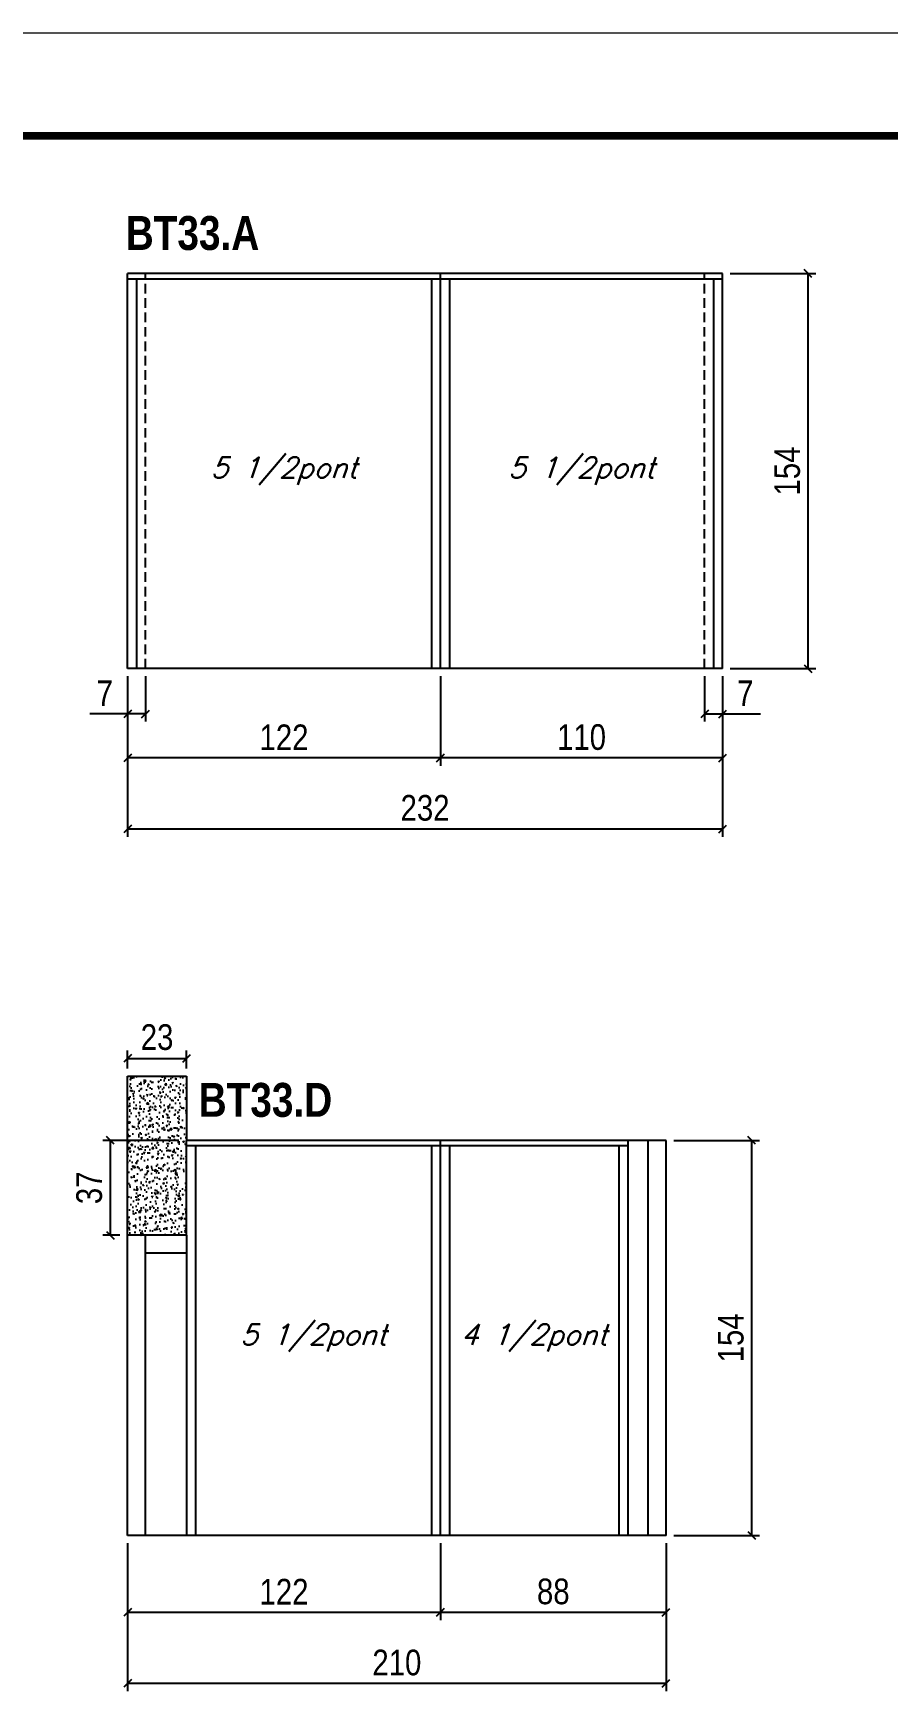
# Model space of a CAD drawing. Extents: x 3309 to 9590, y -2522 to 14608.
# Drawn here: x 5665 to 5998, y 5920 to 6568 of the extents above; entities that cross this region are included whole.
import ezdxf

# ---------------------------------------------------------------- set-up
doc = ezdxf.new("R2010")
doc.units = 0
doc.linetypes.add('DASHED', pattern=[0.75, 0.5, -0.25])
doc.linetypes.add('HIDDEN', pattern=[0.375, 0.25, -0.125])
for name, color, linetype in [('COTA', 241, 'Continuous'), ('NOMENCLATURA', 7, 'Continuous'), ('Painéis', 200, 'Continuous'), ('SARR_2.2x7', 40, 'Continuous'), ('SARR_3.5x7', 81, 'Continuous'), ('texto', 7, 'Continuous')]:
    doc.layers.add(name, color=color, linetype=linetype)
doc.layers.add('Folhas', color=255, linetype='Continuous', lineweight=9)
doc.layers.add('SARRAFO DE PRESSAO', color=251, linetype='DASHED', lineweight=9)
doc.styles.add('COTA TECNICA', font='techl___.ttf', dxfattribs={"height": 10})
doc.styles.add('Romans', font='romans.shx')
doc.styles.add('TECNICA', font='techb___.ttf', dxfattribs={"height": 10})
doc.dimstyles.new('PAINEL', dxfattribs={"dimtxt": 10, "dimasz": 3, "dimexe": 3, "dimexo": 3, "dimgap": 3, "dimtad": 1, "dimdec": 1, "dimzin": 12, "dimdsep": 46, "dimtxsty": 'COTA TECNICA', "dimblk1": 'OBLIQUE', "dimblk2": 'OBLIQUE', "dimsah": 1, "dimcen": 0.9, "dimclrd": 4, "dimclre": 4, "dimclrt": 240, "dimadec": 1, "dimazin": 3, "dimtfac": 1, "dimtdec": 1, "dimtmove": 0, "dimatfit": 3, "dimfxl": 1, "dimtolj": 1, "dimtzin": 12, "dimarcsym": 0})

# ---------------------------------------------------------------- blocks, each defined once
blk = doc.blocks.new('9999999999')
at = {"layer": 'Folhas'}
blk.add_lwpolyline([(98138.98, 34190.21), (99623.98, 34190.21), (99623.98, 35240.21), (98138.98, 35240.21)], close=True, dxfattribs=at)
at = {"layer": 'Folhas', "color": 30, "const_width": 3}
blk.add_lwpolyline([(98213.98, 34230.21), (99583.98, 34230.21), (99583.98, 35200.21), (98213.98, 35200.21)], close=True, dxfattribs=at)
blk = doc.blocks.new('_Oblique')
at = {"color": 0, "linetype": 'ByBlock', "lineweight": -2}
blk.add_line((-0.5, -0.5), (0.5, 0.5), dxfattribs=at)
blk = doc.blocks.new('*D927')
at = {"layer": 'COTA', "color": 4, "linetype": 'ByBlock', "lineweight": -2, "transparency": 16777216}
for p, q in [((5823.67, 6317.17), (5823.67, 6282.29)), ((5933.67, 6317.17), (5933.67, 6282.29)), ((5933.67, 6285.29), (5823.67, 6285.29))]:
    blk.add_line(p, q, dxfattribs=at)
at = {"layer": 'Defpoints', "color": 0, "linetype": 'ByBlock', "transparency": 16777216}
for p in [(5823.67, 6320.17), (5933.67, 6320.17), (5823.67, 6285.29)]:
    blk.add_point(p, dxfattribs=at)
at = {"layer": 'COTA', "color": 4, "linetype": 'ByBlock', "lineweight": -2, "transparency": 16777216, "xscale": 3, "yscale": 3, "zscale": 3, "rotation": 180}
blk.add_blockref('_Oblique', (5823.67, 6285.29), dxfattribs=at)
at = {"layer": 'COTA', "color": 4, "linetype": 'ByBlock', "lineweight": -2, "transparency": 16777216, "xscale": 3, "yscale": 3, "zscale": 3}
blk.add_blockref('_Oblique', (5933.67, 6285.29), dxfattribs=at)
at = {"layer": 'COTA', "color": 240, "linetype": 'ByBlock', "transparency": 16777216, "insert": (5878.67, 6293.39), "char_height": 10, "attachment_point": 5, "style": 'COTA TECNICA'}
blk.add_mtext('\\A1;110', dxfattribs=at)
blk = doc.blocks.new('*D928')
at = {"layer": 'COTA', "color": 4, "linetype": 'ByBlock', "lineweight": -2, "transparency": 16777216}
for p, q in [((5701.67, 6317.17), (5701.67, 6282.29)), ((5823.67, 6317.17), (5823.67, 6282.29)), ((5823.67, 6285.29), (5701.67, 6285.29))]:
    blk.add_line(p, q, dxfattribs=at)
at = {"layer": 'Defpoints', "color": 0, "linetype": 'ByBlock', "transparency": 16777216}
for p in [(5701.67, 6320.17), (5823.67, 6320.17), (5701.67, 6285.29)]:
    blk.add_point(p, dxfattribs=at)
at = {"layer": 'COTA', "color": 4, "linetype": 'ByBlock', "lineweight": -2, "transparency": 16777216, "xscale": 3, "yscale": 3, "zscale": 3, "rotation": 180}
blk.add_blockref('_Oblique', (5701.67, 6285.29), dxfattribs=at)
at = {"layer": 'COTA', "color": 4, "linetype": 'ByBlock', "lineweight": -2, "transparency": 16777216, "xscale": 3, "yscale": 3, "zscale": 3}
blk.add_blockref('_Oblique', (5823.67, 6285.29), dxfattribs=at)
at = {"layer": 'COTA', "color": 240, "linetype": 'ByBlock', "transparency": 16777216, "insert": (5762.67, 6293.35), "char_height": 10, "attachment_point": 5, "style": 'COTA TECNICA'}
blk.add_mtext('\\A1;122', dxfattribs=at)
blk = doc.blocks.new('*D929')
at = {"layer": 'COTA', "color": 4, "linetype": 'ByBlock', "lineweight": -2, "transparency": 16777216}
for p, q in [((5701.67, 6317.17), (5701.67, 6254.58)), ((5933.67, 6317.17), (5933.67, 6254.58)), ((5933.67, 6257.58), (5701.67, 6257.58))]:
    blk.add_line(p, q, dxfattribs=at)
at = {"layer": 'Defpoints', "color": 0, "linetype": 'ByBlock', "transparency": 16777216}
for p in [(5701.67, 6320.17), (5933.67, 6320.17), (5701.67, 6257.58)]:
    blk.add_point(p, dxfattribs=at)
at = {"layer": 'COTA', "color": 4, "linetype": 'ByBlock', "lineweight": -2, "transparency": 16777216, "xscale": 3, "yscale": 3, "zscale": 3, "rotation": 180}
blk.add_blockref('_Oblique', (5701.67, 6257.58), dxfattribs=at)
at = {"layer": 'COTA', "color": 4, "linetype": 'ByBlock', "lineweight": -2, "transparency": 16777216, "xscale": 3, "yscale": 3, "zscale": 3}
blk.add_blockref('_Oblique', (5933.67, 6257.58), dxfattribs=at)
at = {"layer": 'COTA', "color": 240, "linetype": 'ByBlock', "transparency": 16777216, "insert": (5817.67, 6265.8), "char_height": 10, "attachment_point": 5, "style": 'COTA TECNICA'}
blk.add_mtext('\\A1;232', dxfattribs=at)
blk = doc.blocks.new('*D930')
at = {"layer": 'COTA', "color": 4, "lineweight": -2, "transparency": 16777216}
for p, q in [((5936.67, 6474.17), (5970.02, 6474.17)), ((5967.02, 6320.17), (5967.02, 6474.17)), ((5936.67, 6320.17), (5970.02, 6320.17))]:
    blk.add_line(p, q, dxfattribs=at)
at = {"layer": 'Defpoints', "color": 0, "transparency": 16777216}
for p in [(5933.67, 6474.17), (5967.02, 6474.17), (5933.67, 6320.17)]:
    blk.add_point(p, dxfattribs=at)
at = {"layer": 'COTA', "color": 4, "lineweight": -2, "transparency": 16777216, "xscale": 3, "yscale": 3, "zscale": 3}
for p, rotation in [((5967.02, 6474.17), 90), ((5967.02, 6320.17), 270)]:
    blk.add_blockref('_Oblique', p, dxfattribs=dict(at, rotation=rotation))
at = {"layer": 'COTA', "color": 240, "transparency": 16777216, "insert": (5958.91, 6397.17), "char_height": 10, "attachment_point": 5, "rotation": 90, "style": 'COTA TECNICA'}
blk.add_mtext('\\A1;154', dxfattribs=at)
blk = doc.blocks.new('*D931')
at = {"layer": 'COTA', "color": 4, "lineweight": -2, "transparency": 16777216}
for p, q in [((5701.67, 6317.17), (5701.67, 6299.47)), ((5708.67, 6317.17), (5708.67, 6299.47)), ((5701.67, 6302.47), (5686.94, 6302.47)), ((5708.67, 6302.47), (5701.67, 6302.47))]:
    blk.add_line(p, q, dxfattribs=at)
at = {"layer": 'Defpoints', "color": 0, "transparency": 16777216}
for p in [(5701.67, 6320.17), (5708.67, 6320.17), (5701.67, 6302.47)]:
    blk.add_point(p, dxfattribs=at)
at = {"layer": 'COTA', "color": 4, "lineweight": -2, "transparency": 16777216, "xscale": 3, "yscale": 3, "zscale": 3, "rotation": 180}
blk.add_blockref('_Oblique', (5701.67, 6302.47), dxfattribs=at)
at = {"layer": 'COTA', "color": 4, "lineweight": -2, "transparency": 16777216, "xscale": 3, "yscale": 3, "zscale": 3}
blk.add_blockref('_Oblique', (5708.67, 6302.47), dxfattribs=at)
at = {"layer": 'COTA', "color": 240, "transparency": 16777216, "insert": (5692.8, 6310.54), "char_height": 10, "attachment_point": 5, "style": 'COTA TECNICA'}
blk.add_mtext('\\A1;7', dxfattribs=at)
blk = doc.blocks.new('*D932')
at = {"layer": 'COTA', "color": 4, "lineweight": -2, "transparency": 16777216}
for p, q in [((5926.67, 6317.17), (5926.67, 6299.47)), ((5933.67, 6317.17), (5933.67, 6299.47)), ((5926.67, 6302.47), (5933.67, 6302.47)), ((5933.67, 6302.47), (5948.4, 6302.47))]:
    blk.add_line(p, q, dxfattribs=at)
at = {"layer": 'Defpoints', "color": 0, "transparency": 16777216}
for p in [(5926.67, 6320.17), (5933.67, 6320.17), (5933.67, 6302.47)]:
    blk.add_point(p, dxfattribs=at)
at = {"layer": 'COTA', "color": 4, "lineweight": -2, "transparency": 16777216, "xscale": 3, "yscale": 3, "zscale": 3, "rotation": 180}
blk.add_blockref('_Oblique', (5926.67, 6302.47), dxfattribs=at)
at = {"layer": 'COTA', "color": 4, "lineweight": -2, "transparency": 16777216, "xscale": 3, "yscale": 3, "zscale": 3}
blk.add_blockref('_Oblique', (5933.67, 6302.47), dxfattribs=at)
at = {"layer": 'COTA', "color": 240, "transparency": 16777216, "insert": (5942.53, 6310.54), "char_height": 10, "attachment_point": 5, "style": 'COTA TECNICA'}
blk.add_mtext('\\A1;7', dxfattribs=at)
blk = doc.blocks.new('*D945')
at = {"layer": 'COTA', "color": 4, "linetype": 'ByBlock', "lineweight": -2, "transparency": 16777216}
for p, q in [((5823.67, 5979.23), (5823.67, 5949.22)), ((5911.67, 5979.23), (5911.67, 5949.22)), ((5911.67, 5952.22), (5823.67, 5952.22))]:
    blk.add_line(p, q, dxfattribs=at)
at = {"layer": 'Defpoints', "color": 0, "linetype": 'ByBlock', "transparency": 16777216}
for p in [(5823.67, 5982.23), (5911.67, 5982.23), (5823.67, 5952.22)]:
    blk.add_point(p, dxfattribs=at)
at = {"layer": 'COTA', "color": 4, "linetype": 'ByBlock', "lineweight": -2, "transparency": 16777216, "xscale": 3, "yscale": 3, "zscale": 3, "rotation": 180}
blk.add_blockref('_Oblique', (5823.67, 5952.22), dxfattribs=at)
at = {"layer": 'COTA', "color": 4, "linetype": 'ByBlock', "lineweight": -2, "transparency": 16777216, "xscale": 3, "yscale": 3, "zscale": 3}
blk.add_blockref('_Oblique', (5911.67, 5952.22), dxfattribs=at)
at = {"layer": 'COTA', "color": 240, "linetype": 'ByBlock', "transparency": 16777216, "insert": (5867.67, 5960.32), "char_height": 10, "attachment_point": 5, "style": 'COTA TECNICA'}
blk.add_mtext('\\A1;88', dxfattribs=at)
blk = doc.blocks.new('*D946')
at = {"layer": 'COTA', "color": 4, "linetype": 'ByBlock', "lineweight": -2, "transparency": 16777216}
for p, q in [((5701.67, 5979.23), (5701.67, 5949.22)), ((5823.67, 5979.23), (5823.67, 5949.22)), ((5823.67, 5952.22), (5701.67, 5952.22))]:
    blk.add_line(p, q, dxfattribs=at)
at = {"layer": 'Defpoints', "color": 0, "linetype": 'ByBlock', "transparency": 16777216}
for p in [(5701.67, 5982.23), (5823.67, 5982.23), (5701.67, 5952.22)]:
    blk.add_point(p, dxfattribs=at)
at = {"layer": 'COTA', "color": 4, "linetype": 'ByBlock', "lineweight": -2, "transparency": 16777216, "xscale": 3, "yscale": 3, "zscale": 3, "rotation": 180}
blk.add_blockref('_Oblique', (5701.67, 5952.22), dxfattribs=at)
at = {"layer": 'COTA', "color": 4, "linetype": 'ByBlock', "lineweight": -2, "transparency": 16777216, "xscale": 3, "yscale": 3, "zscale": 3}
blk.add_blockref('_Oblique', (5823.67, 5952.22), dxfattribs=at)
at = {"layer": 'COTA', "color": 240, "linetype": 'ByBlock', "transparency": 16777216, "insert": (5762.67, 5960.28), "char_height": 10, "attachment_point": 5, "style": 'COTA TECNICA'}
blk.add_mtext('\\A1;122', dxfattribs=at)
blk = doc.blocks.new('*D947')
at = {"layer": 'COTA', "color": 4, "linetype": 'ByBlock', "lineweight": -2, "transparency": 16777216}
for p, q in [((5701.67, 5979.23), (5701.67, 5921.51)), ((5911.67, 5979.23), (5911.67, 5921.51)), ((5911.67, 5924.51), (5701.67, 5924.51))]:
    blk.add_line(p, q, dxfattribs=at)
at = {"layer": 'Defpoints', "color": 0, "linetype": 'ByBlock', "transparency": 16777216}
for p in [(5701.67, 5982.23), (5911.67, 5982.23), (5701.67, 5924.51)]:
    blk.add_point(p, dxfattribs=at)
at = {"layer": 'COTA', "color": 4, "linetype": 'ByBlock', "lineweight": -2, "transparency": 16777216, "xscale": 3, "yscale": 3, "zscale": 3, "rotation": 180}
blk.add_blockref('_Oblique', (5701.67, 5924.51), dxfattribs=at)
at = {"layer": 'COTA', "color": 4, "linetype": 'ByBlock', "lineweight": -2, "transparency": 16777216, "xscale": 3, "yscale": 3, "zscale": 3}
blk.add_blockref('_Oblique', (5911.67, 5924.51), dxfattribs=at)
at = {"layer": 'COTA', "color": 240, "linetype": 'ByBlock', "transparency": 16777216, "insert": (5806.67, 5932.61), "char_height": 10, "attachment_point": 5, "style": 'COTA TECNICA'}
blk.add_mtext('\\A1;210', dxfattribs=at)
blk = doc.blocks.new('*D948')
at = {"layer": 'COTA', "color": 4, "lineweight": -2, "transparency": 16777216}
for p, q in [((5914.67, 6136.23), (5948.02, 6136.23)), ((5945.02, 5982.23), (5945.02, 6136.23)), ((5914.67, 5982.23), (5948.02, 5982.23))]:
    blk.add_line(p, q, dxfattribs=at)
at = {"layer": 'Defpoints', "color": 0, "transparency": 16777216}
for p in [(5911.67, 6136.23), (5945.02, 6136.23), (5911.67, 5982.23)]:
    blk.add_point(p, dxfattribs=at)
at = {"layer": 'COTA', "color": 4, "lineweight": -2, "transparency": 16777216, "xscale": 3, "yscale": 3, "zscale": 3}
for p, rotation in [((5945.02, 6136.23), 90), ((5945.02, 5982.23), 270)]:
    blk.add_blockref('_Oblique', p, dxfattribs=dict(at, rotation=rotation))
at = {"layer": 'COTA', "color": 240, "transparency": 16777216, "insert": (5936.91, 6059.23), "char_height": 10, "attachment_point": 5, "rotation": 90, "style": 'COTA TECNICA'}
blk.add_mtext('\\A1;154', dxfattribs=at)
blk = doc.blocks.new('*D949')
at = {"layer": 'COTA', "color": 4, "lineweight": -2, "transparency": 16777216}
for p, q in [((5721.67, 6136.23), (5691.97, 6136.23)), ((5694.97, 6099.23), (5694.97, 6136.23)), ((5698.67, 6099.23), (5691.97, 6099.23))]:
    blk.add_line(p, q, dxfattribs=at)
at = {"layer": 'Defpoints', "color": 0, "transparency": 16777216}
for p in [(5694.97, 6136.23), (5724.67, 6136.23), (5701.67, 6099.23)]:
    blk.add_point(p, dxfattribs=at)
at = {"layer": 'COTA', "color": 4, "lineweight": -2, "transparency": 16777216, "xscale": 3, "yscale": 3, "zscale": 3}
for p, rotation in [((5694.97, 6136.23), 90), ((5694.97, 6099.23), 270)]:
    blk.add_blockref('_Oblique', p, dxfattribs=dict(at, rotation=rotation))
at = {"layer": 'COTA', "color": 240, "transparency": 16777216, "insert": (5686.75, 6117.73), "char_height": 10, "attachment_point": 5, "rotation": 90, "style": 'COTA TECNICA'}
blk.add_mtext('\\A1;37', dxfattribs=at)
blk = doc.blocks.new('*D950')
at = {"layer": 'COTA', "color": 4, "lineweight": -2, "transparency": 16777216}
for p, q in [((5701.67, 6164.23), (5701.67, 6171.2)), ((5701.67, 6168.2), (5724.67, 6168.2)), ((5724.67, 6164.23), (5724.67, 6171.2))]:
    blk.add_line(p, q, dxfattribs=at)
at = {"layer": 'Defpoints', "color": 0, "transparency": 16777216}
for p in [(5724.67, 6168.2), (5701.67, 6161.23), (5724.67, 6161.23)]:
    blk.add_point(p, dxfattribs=at)
at = {"layer": 'COTA', "color": 4, "lineweight": -2, "transparency": 16777216, "xscale": 3, "yscale": 3, "zscale": 3, "rotation": 180}
blk.add_blockref('_Oblique', (5701.67, 6168.2), dxfattribs=at)
at = {"layer": 'COTA', "color": 4, "lineweight": -2, "transparency": 16777216, "xscale": 3, "yscale": 3, "zscale": 3}
blk.add_blockref('_Oblique', (5724.67, 6168.2), dxfattribs=at)
at = {"layer": 'COTA', "color": 240, "transparency": 16777216, "insert": (5713.17, 6176.42), "char_height": 10, "attachment_point": 5, "style": 'COTA TECNICA'}
blk.add_mtext('\\A1;23', dxfattribs=at)

msp = doc.modelspace()

# ---------------------------------------------------------------- hatches: boundary and pattern name
at = {"layer": 'COTA'}
h = msp.add_hatch(dxfattribs=at)
h.set_pattern_fill('AR-CONC', color=256, scale=0.03)
h.set_pattern_definition([(50, (0, -34.8673), (5.46554, -0.4781726), [0.5715, -6.2865]), (355, (0, -34.867), (-1.0573026, 5.7317054), [0.4572, -5.0292175]), (100.451445, (0.4555, -34.907), (4.4082374, 5.2535326), [0.4857003, -5.3427073]), (46.1842, (0, -33.343), (8.132371, -1.26127), [0.85725, -9.42975]), (96.63556, (0.678, -33.448), (7.122124, 7.422784), [0.728551, -8.014068]), (351.18415, (0, -33.343), (7.122124, 7.422784), [0.685799, -7.543792]), (21, (0.762, -33.7243), (4.5484317, -3.067956), [0.5715, -6.2865]), (326, (0.762, -33.724), (1.854061, 5.525639), [0.4572, -5.0292]), (71.451445, (1.141, -33.98), (6.4024926, 2.457683), [0.4857003, -5.342698]), (37.5, (0, -34.8673), (0.0926581, 2.53665117), [0, -4.96824, 0, -5.1054, 0, -5.04825]), (7.5, (0, -34.8673), (2.0045899, 3.00541724), [0, -2.91084, 0, -4.85394, 0, -1.92405]), (327.5, (-1.6993, -34.8673), (4.06771786, -0.1718623), [0, -1.905, 0, -5.9436, 0, -7.8867]), (317.5, (-2.4613, -34.8673), (4.4438754, 0.7627947), [0, -2.4765, 0, -3.94716, 0, -5.6007])])
h.paths.add_polyline_path([(5701.67, 6099.23), (5724.67, 6099.23), (5724.67, 6136.23), (5724.67, 6161.23), (5701.67, 6161.23)])

# ---------------------------------------------------------------- linework, layer by layer
for p, q in [((5701.67, 6099.23), (5701.67, 6161.23)), ((5701.67, 6161.23), (5724.67, 6161.23)), ((5724.67, 6161.23), (5724.67, 6136.23))]:
    msp.add_line(p, q, dxfattribs=at)
at = {"layer": 'Painéis', "linetype": 'ByBlock'}
for p, q in [((5933.67, 6474.17), (5701.67, 6474.17)), ((5701.67, 6320.17), (5701.67, 6474.17)), ((5823.67, 6320.17), (5823.67, 6474.17)), ((5933.67, 6320.17), (5933.67, 6474.17)), ((5933.67, 6320.17), (5701.67, 6320.17)), ((5911.67, 6136.23), (5724.67, 6136.23)), ((5724.67, 6099.23), (5724.67, 6136.23)), ((5823.67, 5982.23), (5823.67, 6136.23)), ((5911.67, 5982.23), (5911.67, 6136.23)), ((5701.67, 5982.23), (5701.67, 6099.23)), ((5724.67, 6099.23), (5701.67, 6099.23)), ((5911.67, 5982.23), (5701.67, 5982.23))]:
    msp.add_line(p, q, dxfattribs=at)
at = {"layer": 'SARR_2.2x7', "linetype": 'Continuous'}
for p, q in [((5823.67, 6471.97), (5701.67, 6471.97)), ((5933.67, 6471.97), (5823.67, 6471.97)), ((5904.67, 5982.23), (5904.67, 6136.23)), ((5823.67, 6134.03), (5724.67, 6134.03)), ((5896.67, 6134.03), (5823.67, 6134.03)), ((5708.67, 5982.23), (5708.67, 6099.23)), ((5724.67, 6092.23), (5708.67, 6092.23))]:
    msp.add_line(p, q, dxfattribs=at)
at = {"layer": 'SARR_2.2x7', "linetype": 'HIDDEN', "ltscale": 15}
for p, q in [((5708.67, 6320.17), (5708.67, 6474.17)), ((5926.67, 6320.17), (5926.67, 6474.17))]:
    msp.add_line(p, q, dxfattribs=at)
at = {"layer": 'SARR_3.5x7'}
for p, q in [((5705.17, 6471.97), (5705.17, 6320.17)), ((5820.17, 6471.97), (5820.17, 6320.17)), ((5827.17, 6471.97), (5827.17, 6320.17)), ((5930.17, 6471.97), (5930.17, 6320.17)), ((5896.67, 6136.23), (5896.67, 5982.23)), ((5728.17, 6134.03), (5728.17, 5982.23)), ((5820.17, 6134.03), (5820.17, 5982.23)), ((5827.17, 6134.03), (5827.17, 5982.23)), ((5893.17, 6134.03), (5893.17, 5982.23)), ((5724.67, 6099.23), (5724.67, 5982.23))]:
    msp.add_line(p, q, dxfattribs=at)

# ---------------------------------------------------------------- block references
at = {"layer": 'SARRAFO DE PRESSAO', "color": 6, "linetype": 'ByBlock'}
msp.add_blockref('9999999999', (-93231.11, -28672.37), dxfattribs=at)

# ---------------------------------------------------------------- texts
at = {"layer": 'NOMENCLATURA', "style": 'TECNICA'}
for s, p in [('BT33.A', (5700.95, 6483.36)), ('BT33.D', (5729.39, 6145.42))]:
    msp.add_text(s, height=13.2, dxfattribs=at).set_placement(p)
at = {"layer": 'texto', "color": 2, "char_height": 8, "attachment_point": 5, "style": 'Romans'}
for s, insert in [('{\\Q19;\\C256;5 1/2pont}', (5762.67, 6397.17)), ('{\\Q19;\\C256;5 1/2pont}', (5878.67, 6397.17)), ('{\\Q19;\\C256;5 1/2pont}', (5774.17, 6059.23)), ('{\\Q19;\\C256;4 1/2pont}', (5860.17, 6059.23))]:
    msp.add_mtext(s, dxfattribs=dict(at, insert=insert))

# ---------------------------------------------------------------- dimensions: what is measured, and where the dimension line sits
at = {"layer": 'COTA'}
for base, p1, p2, picture, middle in [((5967.02, 6474.17), (5933.67, 6320.17), (5933.67, 6474.17), '*D930', (5958.91, 6397.17)), ((5694.97, 6136.23), (5701.67, 6099.23), (5724.67, 6136.23), '*D949', (5686.75, 6117.73)), ((5945.02, 6136.23), (5911.67, 5982.23), (5911.67, 6136.23), '*D948', (5936.91, 6059.23))]:
    dim = msp.add_linear_dim(base=base, p1=p1, p2=p2, angle=90, dimstyle='PAINEL', dxfattribs=at)
    dim.commit()
    dim.dimension.update_dxf_attribs({"geometry": picture, "text_midpoint": middle})
for base, p1, p2, picture, middle in [((5701.67, 6302.47), (5708.67, 6320.17), (5701.67, 6320.17), '*D931', (5692.8, 6310.54)), ((5933.67, 6302.47), (5926.67, 6320.17), (5933.67, 6320.17), '*D932', (5942.53, 6310.54)), ((5724.67, 6168.2), (5701.67, 6161.23), (5724.67, 6161.23), '*D950', (5713.17, 6176.42))]:
    dim = msp.add_linear_dim(base=base, p1=p1, p2=p2, dimstyle='PAINEL', dxfattribs=at)
    dim.commit()
    dim.dimension.update_dxf_attribs({"geometry": picture, "text_midpoint": middle})
at = {"layer": 'COTA', "linetype": 'ByBlock'}
for base, p1, p2, picture, middle in [((5701.67, 6285.29), (5823.67, 6320.17), (5701.67, 6320.17), '*D928', (5762.67, 6293.35)), ((5701.67, 5952.22), (5823.67, 5982.23), (5701.67, 5982.23), '*D946', (5762.67, 5960.28))]:
    dim = msp.add_linear_dim(base=base, p1=p1, p2=p2, angle=180, dimstyle='PAINEL', override={"dimtmove": 1}, dxfattribs=at)
    dim.commit()
    dim.dimension.update_dxf_attribs({"geometry": picture, "text_midpoint": middle})
for base, p1, p2, picture, middle in [((5701.67, 6257.58), (5933.67, 6320.17), (5701.67, 6320.17), '*D929', (5817.67, 6265.8)), ((5823.67, 6285.29), (5933.67, 6320.17), (5823.67, 6320.17), '*D927', (5878.67, 6293.39)), ((5701.67, 5924.51), (5911.67, 5982.23), (5701.67, 5982.23), '*D947', (5806.67, 5932.61)), ((5823.67, 5952.22), (5911.67, 5982.23), (5823.67, 5982.23), '*D945', (5867.67, 5960.32))]:
    dim = msp.add_linear_dim(base=base, p1=p1, p2=p2, angle=180, dimstyle='PAINEL', dxfattribs=at)
    dim.commit()
    dim.dimension.update_dxf_attribs({"geometry": picture, "text_midpoint": middle})

doc.saveas('drawing.dxf')
